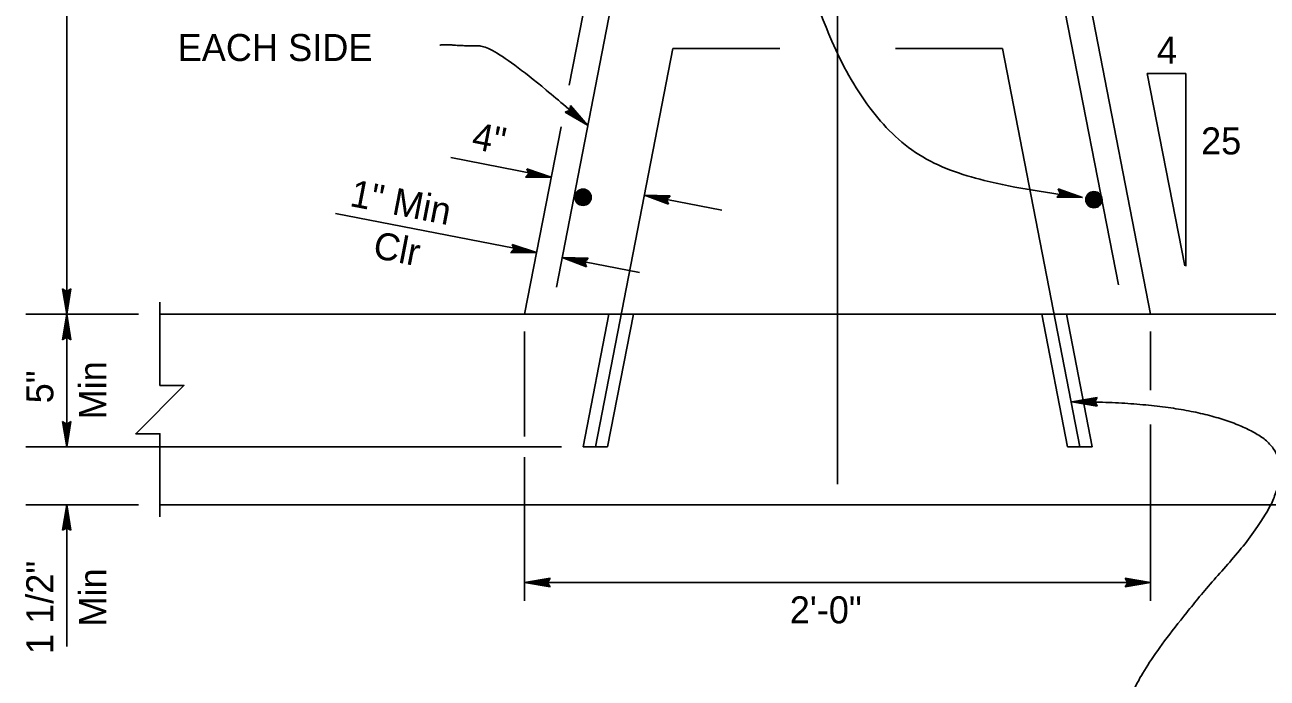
# Model space of a CAD drawing. Extents: x -900 to 860, y -510 to 676.
# Drawn here: x 278.9 to 600.6, y -240.7 to -71.5 of the extents above; entities that cross this region are included whole.
import ezdxf

# ---------------------------------------------------------------- set-up
doc = ezdxf.new("R2010")
doc.units = 0
for name, color, linetype in [('12 Coord Grid', 7, 'Continuous'), ('201 Center and Station Line', 7, 'Continuous'), ('212 Leaders and Dim Lines', 7, 'Continuous'), ('214 Text and Titles', 7, 'Continuous'), ('216 Rebar', 7, 'Continuous'), ('217 Rebar', 7, 'Continuous'), ('240 Concrete', 7, 'Continuous'), ('60 Nongeo Data', 7, 'Continuous')]:
    doc.layers.add(name, color=color, linetype=linetype)

msp = doc.modelspace()

# ---------------------------------------------------------------- linework, layer by layer
at = {"layer": '12 Coord Grid'}
for p, q in [((420.12, -93.06), (420.03, -93.7)), ((420.12, -93.06), (420.22, -92.42)), ((424.56, -97.51), (420.12, -93.06)), ((420.17, -92.74), (424.56, -97.51)), ((420.22, -92.42), (424.56, -97.51)), ((419.41, -93.91), (418.8, -94.11)), ((424.56, -97.51), (418.8, -94.11)), ((424.56, -97.51), (419.11, -94.01)), ((420.03, -93.7), (419.41, -93.91)), ((419.41, -93.91), (424.56, -97.51)), ((419.72, -93.8), (424.56, -97.51)), ((420.03, -93.7), (424.56, -97.51)), ((424.56, -97.51), (420.08, -93.38)), ((409.12, -109.42), (408.87, -108.83)), ((408.87, -108.83), (415.22, -110.93)), ((408.99, -109.13), (415.22, -110.93)), ((408.95, -110.51), (408.53, -111)), ((415.22, -110.93), (408.53, -111)), ((415.22, -110.93), (408.74, -110.76)), ((409.37, -110.02), (408.95, -110.51)), ((408.95, -110.51), (415.22, -110.93)), ((415.22, -110.93), (409.12, -109.42)), ((409.12, -109.42), (409.37, -110.02)), ((409.16, -110.27), (415.22, -110.93)), ((415.22, -110.93), (409.24, -109.72)), ((409.37, -110.02), (415.22, -110.93)), ((445.11, -116.78), (439.31, -115.61)), ((445.56, -118), (439.31, -115.61)), ((439.31, -115.61), (445.99, -115.84)), ((445.55, -116.31), (439.31, -115.61)), ((439.31, -115.61), (445.33, -117.39)), ((445.45, -117.69), (439.31, -115.61)), ((439.31, -115.61), (445.22, -117.09)), ((445.33, -116.55), (439.31, -115.61)), ((439.31, -115.61), (445.77, -116.07)), ((546.52, -115.69), (546.09, -116.17)), ((546.71, -114.6), (546.47, -114)), ((546.47, -114), (552.78, -116.21)), ((546.95, -115.2), (546.52, -115.69)), ((546.52, -115.69), (552.78, -116.21)), ((546.59, -114.3), (552.78, -116.21)), ((552.78, -116.21), (546.71, -114.6)), ((546.71, -114.6), (546.95, -115.2)), ((546.74, -115.44), (552.78, -116.21)), ((552.78, -116.21), (546.83, -114.9)), ((546.95, -115.2), (552.78, -116.21)), ((445.11, -116.78), (445.55, -116.31)), ((445.33, -117.39), (445.11, -116.78)), ((445.33, -117.39), (445.56, -118)), ((445.55, -116.31), (445.99, -115.84)), ((552.78, -116.21), (546.09, -116.17)), ((552.78, -116.21), (546.31, -115.93)), ((405.32, -128.97), (405.07, -128.37)), ((405.07, -128.37), (411.42, -130.47)), ((405.15, -130.06), (404.73, -130.55)), ((411.42, -130.47), (404.73, -130.55)), ((411.42, -130.47), (404.94, -130.3)), ((405.57, -129.56), (405.15, -130.06)), ((405.15, -130.06), (411.42, -130.47)), ((405.19, -128.67), (411.42, -130.47)), ((411.42, -130.47), (405.32, -128.97)), ((405.32, -128.97), (405.57, -129.56)), ((405.36, -129.81), (411.42, -130.47)), ((411.42, -130.47), (405.44, -129.27)), ((405.57, -129.56), (411.42, -130.47)), ((423.85, -132.93), (418.05, -131.76)), ((424.3, -134.15), (418.05, -131.76)), ((418.05, -131.76), (424.73, -131.99)), ((424.29, -132.46), (418.05, -131.76)), ((418.05, -131.76), (424.07, -133.54)), ((424.19, -133.84), (418.05, -131.76)), ((418.05, -131.76), (423.96, -133.24)), ((424.07, -132.7), (418.05, -131.76)), ((418.05, -131.76), (424.51, -132.22)), ((423.85, -132.93), (424.29, -132.46)), ((424.07, -133.54), (423.85, -132.93)), ((424.07, -133.54), (424.3, -134.15)), ((424.29, -132.46), (424.73, -131.99)), ((289.19, -140.2), (288.64, -139.86)), ((289.74, -146.46), (288.64, -139.86)), ((289.74, -146.46), (288.92, -140.03)), ((289.19, -140.2), (289.74, -146.46)), ((289.74, -140.54), (289.19, -140.2)), ((289.47, -140.37), (289.74, -146.46)), ((290.84, -139.86), (289.74, -146.46)), ((290.57, -140.03), (289.74, -146.46)), ((289.74, -146.46), (290.29, -140.2)), ((290.29, -140.2), (289.74, -140.54)), ((289.74, -146.46), (290.02, -140.37)), ((289.74, -140.54), (289.74, -146.46)), ((290.29, -140.2), (290.84, -139.86)), ((288.64, -153.06), (289.74, -146.46)), ((288.92, -152.89), (289.74, -146.46)), ((289.74, -146.46), (289.19, -152.72)), ((289.74, -146.46), (289.47, -152.55)), ((289.74, -152.38), (289.74, -146.46)), ((289.74, -146.46), (290.85, -153.06)), ((290.29, -152.72), (289.74, -146.46)), ((290.02, -152.55), (289.74, -146.46)), ((289.74, -146.46), (290.57, -152.89)), ((289.19, -152.72), (288.64, -153.06)), ((289.19, -152.72), (289.74, -152.38)), ((289.74, -152.38), (290.29, -152.72)), ((290.29, -152.72), (290.85, -153.06)), ((550, -169.14), (556.6, -168.04)), ((550, -169.14), (556.43, -168.31)), ((556.26, -168.59), (550, -169.14)), ((556.09, -168.86), (550, -169.14)), ((555.92, -169.14), (550, -169.14)), ((556.6, -170.24), (550, -169.14)), ((550, -169.14), (556.26, -169.69)), ((556.43, -169.96), (550, -169.14)), ((550, -169.14), (556.09, -169.41)), ((555.92, -169.14), (556.26, -168.59)), ((556.26, -169.69), (555.92, -169.14)), ((556.26, -168.59), (556.6, -168.04)), ((556.26, -169.69), (556.6, -170.24)), ((289.19, -174.57), (288.64, -174.23)), ((289.74, -180.83), (288.64, -174.23)), ((289.74, -180.83), (288.92, -174.4)), ((289.19, -174.57), (289.74, -180.83)), ((289.74, -174.91), (289.19, -174.57)), ((289.47, -174.74), (289.74, -180.83)), ((290.84, -174.23), (289.74, -180.83)), ((290.57, -174.4), (289.74, -180.83)), ((289.74, -180.83), (290.29, -174.57)), ((290.29, -174.57), (289.74, -174.91)), ((289.74, -180.83), (290.02, -174.74)), ((289.74, -174.91), (289.74, -180.83)), ((290.29, -174.57), (290.84, -174.23)), ((288.64, -202.43), (289.74, -195.84)), ((288.92, -202.26), (289.74, -195.84)), ((289.74, -195.84), (289.19, -202.09)), ((289.74, -195.84), (289.47, -201.93)), ((289.74, -201.76), (289.74, -195.84)), ((289.74, -195.84), (290.85, -202.43)), ((290.29, -202.09), (289.74, -195.84)), ((290.02, -201.93), (289.74, -195.84)), ((289.74, -195.84), (290.57, -202.26)), ((289.19, -202.09), (288.64, -202.43)), ((289.19, -202.09), (289.74, -201.76)), ((289.74, -201.76), (290.29, -202.09)), ((290.29, -202.09), (290.85, -202.43)), ((408.31, -215.96), (414.91, -214.86)), ((408.31, -215.96), (414.74, -215.13)), ((414.57, -215.41), (408.31, -215.96)), ((414.23, -215.96), (414.57, -215.41)), ((414.57, -215.41), (414.91, -214.86)), ((564.14, -215.41), (563.8, -214.86)), ((563.8, -214.86), (570.4, -215.96)), ((563.97, -215.14), (570.4, -215.96)), ((570.4, -215.96), (564.14, -215.41)), ((564.14, -215.41), (564.48, -215.96)), ((414.4, -215.69), (408.31, -215.96)), ((414.23, -215.96), (408.31, -215.96)), ((414.91, -217.06), (408.31, -215.96)), ((408.31, -215.96), (414.57, -216.51)), ((414.74, -216.79), (408.31, -215.96)), ((408.31, -215.96), (414.4, -216.24)), ((414.57, -216.51), (414.23, -215.96)), ((414.57, -216.51), (414.91, -217.06)), ((570.4, -215.96), (563.8, -217.06)), ((564.14, -216.51), (563.8, -217.06)), ((570.4, -215.96), (563.97, -216.79)), ((564.14, -216.51), (570.4, -215.96)), ((564.48, -215.96), (564.14, -216.51)), ((570.4, -215.96), (564.31, -215.69)), ((564.31, -216.24), (570.4, -215.96)), ((564.48, -215.96), (570.4, -215.96))]:
    msp.add_line(p, q, dxfattribs=at)
at = {"layer": '201 Center and Station Line'}
msp.add_line((489.35, 137.63), (489.35, -190.45), dxfattribs=at)
at = {"layer": '212 Leaders and Dim Lines'}
for p, q in [((289.74, 141.54), (289.74, -146.46)), ((389.17, -105.86), (415.22, -110.93)), ((459.34, -119.51), (439.31, -115.61)), ((359.32, -120.34), (411.42, -130.47)), ((438.08, -135.65), (418.05, -131.76)), ((308.3, -146.46), (279.13, -146.46)), ((289.74, -180.83), (289.74, -146.46)), ((408.31, -150.94), (408.31, -178.14)), ((570.4, -150.94), (570.4, -166.1)), ((570.4, -175.06), (570.4, -220.67)), ((417.87, -180.83), (279.13, -180.83)), ((408.31, -183.51), (408.31, -220.67)), ((308.3, -195.84), (279.13, -195.84)), ((289.74, -232.54), (289.74, -195.84)), ((408.31, -215.96), (570.4, -215.96))]:
    msp.add_line(p, q, dxfattribs=at)
msp.add_spline([(501.86, 29.91), (497.37, 27.51), (478.31, -13.2), (487.88, -75.78), (497.67, -92.98), (510.42, -105.14), (527.27, -111.8), (552.78, -116.21)], degree=3, dxfattribs=at)
for points in [[(424.56, -97.51), (401.19, -76.98), (392.45, -76.98), (387.57, -76.57), (386.35, -76.77)], [(550, -169.14), (583.9, -169.14), (612.41, -186.18), (570.34, -233.85), (561.46, -254.41), (569.88, -260.02), (603.06, -260.02)]]:
    msp.add_open_spline(points, degree=2, dxfattribs=at)
at = {"layer": '216 Rebar'}
for centre, radius in [((423.45, -116.18), 2.11), ((423.45, -116.18), 1.94), ((423.45, -116.18), 1.77), ((423.45, -116.18), 1.6), ((423.45, -116.18), 1.43), ((423.45, -116.18), 1.27), ((423.45, -116.18), 1.1), ((423.45, -116.18), 0.928), ((423.45, -116.18), 0.76), ((423.45, -116.18), 0.591), ((423.45, -116.18), 0.422), ((555.71, -116.8), 2.11), ((555.71, -116.8), 1.94), ((555.71, -116.8), 1.77), ((555.71, -116.8), 1.6), ((555.71, -116.8), 1.43), ((555.71, -116.8), 1.27), ((555.71, -116.8), 1.1), ((423.45, -116.18), 0.253), ((423.45, -116.18), 0.0844), ((555.71, -116.8), 0.928), ((555.71, -116.8), 0.76), ((555.71, -116.8), 0.591), ((555.71, -116.8), 0.422), ((555.71, -116.8), 0.253), ((555.71, -116.8), 0.0844)]:
    msp.add_circle(centre, radius, dxfattribs=at)
at = {"layer": '217 Rebar'}
for p, q in [((470.02, 135.54), (416.55, -139.48)), ((518.22, 86.54), (562.04, -138.88)), ((446.69, -77.66), (426.63, -180.83)), ((446.69, -77.66), (474.36, -77.66)), ((504.35, -77.66), (532.02, -77.66)), ((532.02, -77.66), (552.08, -180.83))]:
    msp.add_line(p, q, dxfattribs=at)
at = {"layer": '240 Concrete'}
for p, q in [((463.43, 137.04), (419.84, -87.16)), ((515.27, 137.04), (570.4, -146.46)), ((417.74, -97.95), (408.31, -146.46)), ((662.01, -146.45), (313.86, -146.45)), ((430.13, -146.45), (423.44, -180.83)), ((436.49, -146.45), (429.81, -180.83)), ((542.21, -146.45), (548.9, -180.83)), ((548.58, -146.45), (555.27, -180.83)), ((429.81, -180.83), (423.44, -180.83)), ((555.27, -180.83), (548.9, -180.83)), ((662.01, -195.84), (313.86, -195.84))]:
    msp.add_line(p, q, dxfattribs=at)
msp.add_lwpolyline([(313.86, -198.96), (313.86, -177.4), (307.61, -177.4), (320.11, -164.9), (313.86, -164.9), (313.86, -143.33)], dxfattribs=at)
at = {"layer": '60 Nongeo Data'}
for p, q in [((569.53, -84.1), (579.54, -84.1)), ((569.53, -84.1), (579.24, -133.95)), ((579.54, -84.1), (579.54, -134.05))]:
    msp.add_line(p, q, dxfattribs=at)

# ---------------------------------------------------------------- texts
at = {"layer": '212 Leaders and Dim Lines'}
for s, p in [('4', (572.05, -81.59)), ('25', (583.45, -105.08)), ('2\'-0"', (476.96, -226.53))]:
    msp.add_text(s, height=7, dxfattribs=at).set_placement(p)
for s, rotation, p in [('4"', 348.9966, (394.32, -103.56)), ('1" Min', 348.9966, (362.77, -118.4)), ('Clr', 348.9966, (368.74, -131.78)), ('Min', 90, (299.97, -173.72)), ('5"', 90, (286.28, -169.55)), (' 1 1/2"', 90, (286.28, -237.07)), ('Min', 90, (299.97, -227.36))]:
    msp.add_text(s, height=7, rotation=rotation, dxfattribs=at).set_placement(p)
at = {"layer": '214 Text and Titles'}
msp.add_text('EACH SIDE', height=7, dxfattribs=at).set_placement((318.47, -80.89))

doc.saveas('drawing.dxf')
